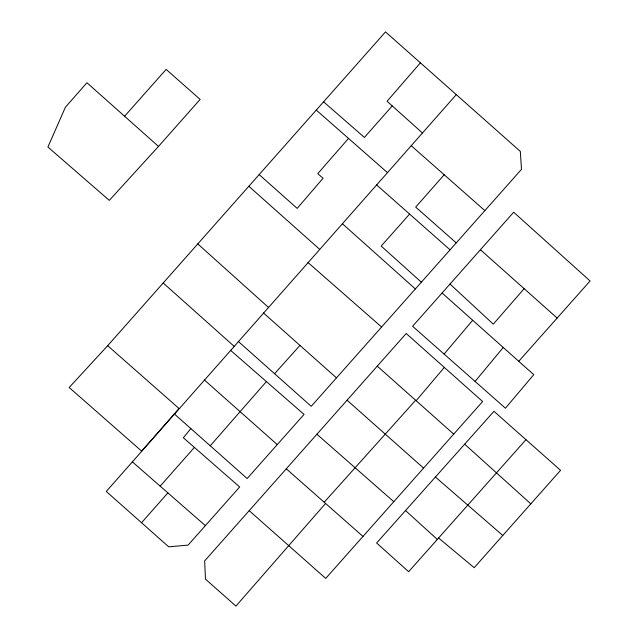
<?xml version="1.0" encoding="UTF-8"?>
<svg xmlns="http://www.w3.org/2000/svg" width="638" height="638" viewBox="0 0 638 638"><rect width="100%" height="100%" fill="white"/><g stroke="black" fill="none" stroke-linecap="round" stroke-linejoin="round"><path stroke-width="0.96" d="M190.858 428.6L183.345 437.756L239.673 486.969L188.074 545.123L168.687 546.814L106.275 491.451L456.29 94.639M475.087 381.428L503.238 347.471M444.112 354.082L472.686 320.26M416.135 400.704L444.327 367.424M420.402 62.835L387.067 101.275L422.436 132.975M524.149 288.671L493.286 324.152L450.013 284.062L513.67 212.215L590.094 280.967L518.758 361.291M348.523 138.422L317.772 173.648L323.035 178.281L297.18 208.403L259.164 174.605M325.571 503.454L235.94 606.1L205.468 579.129L204.654 560.914L406.207 333.491L482.631 401.525L325.715 578.427L249.203 510.655M230.485 350.254L304.047 414.421L247.153 478.54L210.253 445.803L266.397 381.58M444.2 174.772L415.681 207.095L456.242 242.887M158.487 146.421L86.943 82.733L65.395 107.24L47.906 147.035L109.305 200.38L158.487 146.421L200.125 99.408L166.143 69.398L124.593 116.244M107.67 345.7L179.031 408.503L141.652 451.122L69.175 387.497L107.67 345.7L385.496 31.9L520.313 151.389L521.493 169.333L311.232 406.326L238.293 341.418M392.25 105.916L364.41 137.417L323.594 101.833M160.186 486.164L194.391 447.405M141.532 522.729L167.906 492.903M409.612 214.081L381.197 246.061L421.367 282.187M450.013 284.062L412.611 326.265L505.416 408.216L533.767 374.658L442.086 293.001M525.967 439.67L408.639 571.704L376.627 543.002L493.956 411.319L560.571 470.326L474.194 567.692L438.577 538.009M274.595 373.724L299.948 345.397M324.2 502.242L415.625 400.257M435.419 477.017L502.784 535.465M132.289 461.792L205.364 525.632M307.994 262.521L381.596 327.015M316.926 434.239L393.798 501.683M316.281 110.095L387.433 172.595M411.207 145.679L484.864 210.62M376.579 184.884L450.069 249.841M286.287 468.818L362.974 536.43M277.259 444.606L204.304 379.897M248.828 186.272L319.662 249.314M377.273 366.14L453.722 434.127M263.446 312.947L336.481 377.863M347.072 400.225L423.584 468.109M174.294 413.91L210.253 445.803M480.414 249.745L557.157 318.051M163.192 282.993L234.042 346.235M342.327 223.651L415.37 288.95M197.796 243.915L268.391 307.349M464.679 444.176L530.824 503.86M405.529 510.567L437.317 539.429"/></g></svg>
